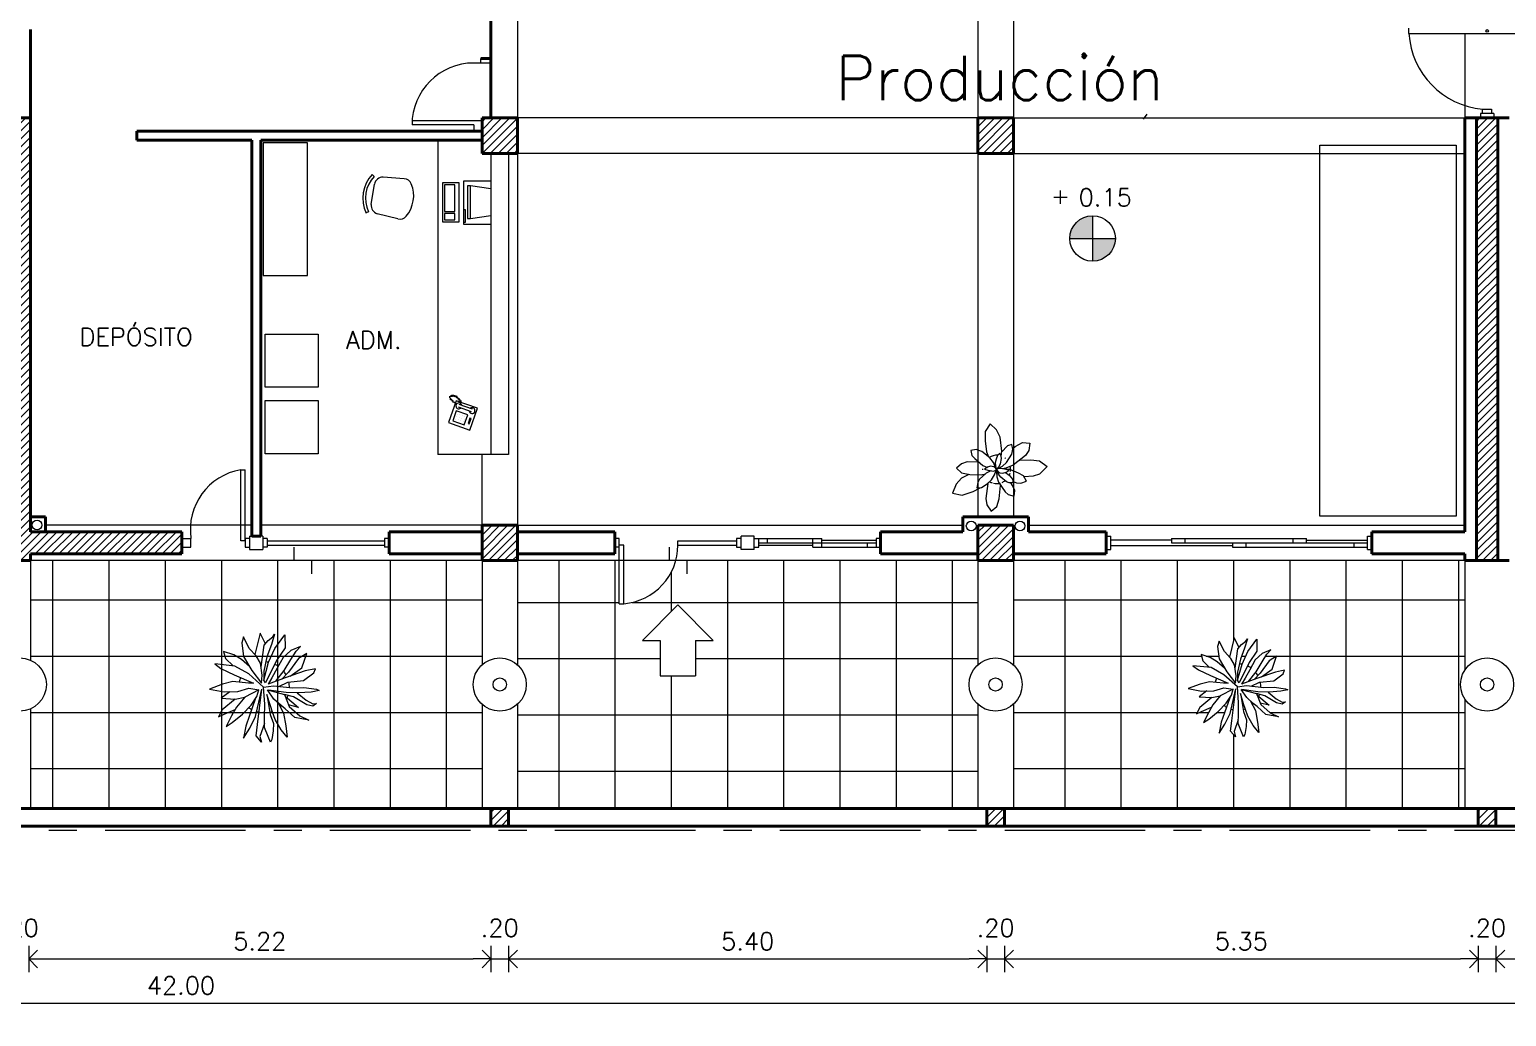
# Model space of a CAD drawing. Extents: x 1018 to 1337, y -109 to 133.
# Drawn here: x 1051.94 to 1068.62, y 104.59 to 115.74 of the extents above; entities that cross this region are included whole.
import ezdxf

# ---------------------------------------------------------------- set-up
doc = ezdxf.new("R2010")
doc.units = 0
doc.header["$LTSCALE"] = 0.5
doc.linetypes.add('CENTER', pattern=[50.8, 31.75, -6.35, 6.35, -6.35])
doc.layers.get('0').update_dxf_attribs({"linetype": 'CONTINUOUS'})
doc.layers.get('Defpoints').update_dxf_attribs({"linetype": 'CONTINUOUS'})
for name, color, linetype, lineweight in [('Acotaciones', 9, 'CONTINUOUS', 9), ('Carpintería', 55, 'CONTINUOUS', 20), ('Detalles .05', 243, 'CONTINUOUS', 5), ('Detalles 01', 8, 'CONTINUOUS', 9), ('Equipamiento fijo', 31, 'CONTINUOUS', 13), ('Equipamiento movil', 33, 'CONTINUOUS', 9), ('Muros corte', 7, 'CONTINUOUS', 40), ('Pisos', 252, 'CONTINUOUS', 18), ('Punta 01', 6, 'CONTINUOUS', 9), ('Punta 015', 64, 'CONTINUOUS', 13), ('Punta 02', 11, 'CONTINUOUS', 20), ('Tratamiento pisos', 251, 'CONTINUOUS', 9), ('Vidrios', 147, 'CONTINUOUS', 13)]:
    doc.layers.add(name, color=color, linetype=linetype, lineweight=lineweight)
doc.styles.add('Texto 2 mm', font='simplex.shx', dxfattribs={"height": 0.2})
doc.styles.add('Texto 5 mm', font='simplex.shx', dxfattribs={"height": 0.5})
doc.dimstyles.new('Primera línea', dxfattribs={"dimscale": 0, "dimtxt": 0.2, "dimasz": 0.2, "dimexe": 0.15, "dimexo": 0, "dimgap": 0.1, "dimtad": 1, "dimzin": 4, "dimdsep": 46, "dimtxsty": 'Texto 2 mm', "dimblk": 'OPEN90', "dimcen": 2.5, "dimclrd": 256, "dimclre": 256, "dimclrt": 256, "dimadec": 0, "dimazin": 0, "dimtfac": 1, "dimtmove": 2, "dimatfit": 3, "dimldrblk": 'OPEN90', "dimfxl": 1, "dimtolj": 1, "dimtzin": 0, "dimlwd": -1, "dimlwe": -1, "dimarcsym": 0})
doc.dimstyles.new('Segunda línea', dxfattribs={"dimscale": 0, "dimtxt": 0.2, "dimasz": 0.2, "dimexe": 0.15, "dimexo": 0.5, "dimgap": 0.1, "dimtad": 1, "dimzin": 4, "dimdsep": 46, "dimtxsty": 'Texto 2 mm', "dimblk": 'OPEN90', "dimcen": 2.5, "dimclrd": 256, "dimclre": 256, "dimclrt": 256, "dimadec": 0, "dimazin": 0, "dimtfac": 1, "dimtmove": 2, "dimatfit": 3, "dimldrblk": 'OPEN90', "dimfxl": 1, "dimtolj": 1, "dimtzin": 0, "dimlwd": -1, "dimlwe": -1, "dimarcsym": 0})
pattern_1 = [(45, (10.88055, -3.54249), (-0.0449012806, 0.0449012806), [])]
pattern_2 = [(0, (10.8031, -2.4661), (1e-16, 0.635), []), (90, (10.8031, -2.4661), (-0.635, 2e-16), [])]

# ---------------------------------------------------------------- blocks, each defined once
blk = doc.blocks.new('TELEFONO')
at = {"layer": 'Detalles .05'}
for p, q in [((0.139, 0.134), (-0.098, 0.134)), ((-0.098, 0.134), (-0.098, -0.099)), ((-0.071, 0.089), (-0.071, -0.055)), ((-0.043, 0.089), (-0.043, -0.055)), ((0.108, 0.063), (0, 0.063)), ((0, 0.063), (0, -0.063)), ((0.081, 0.108), (0.023, 0.108)), ((0.023, 0.108), (0.023, 0.094)), ((0.023, 0.094), (0.081, 0.094)), ((0.027, 0.041), (0.027, 0.041)), ((0.027, 0.014), (0.027, 0.014)), ((0.054, 0.041), (0.054, 0.041)), ((0.054, 0.014), (0.054, 0.014)), ((0.081, 0.094), (0.081, 0.108)), ((0.081, 0.041), (0.081, 0.041)), ((0.081, 0.014), (0.081, 0.014)), ((0.108, -0.063), (0.108, 0.063)), ((0.139, -0.099), (0.139, 0.134)), ((-0.129, -0.104), (-0.147, -0.11)), ((-0.129, -0.116), (-0.147, -0.121)), ((-0.129, -0.127), (-0.147, -0.133)), ((-0.129, -0.139), (-0.147, -0.145)), ((-0.124, -0.093), (-0.141, -0.098)), ((-0.124, -0.15), (-0.141, -0.156)), ((-0.118, -0.081), (-0.135, -0.087)), ((-0.112, -0.07), (-0.129, -0.075)), ((-0.106, -0.058), (-0.124, -0.064)), ((-0.101, -0.047), (-0.118, -0.052)), ((-0.083, -0.145), (-0.101, -0.15)), ((-0.098, -0.099), (0.139, -0.099)), ((-0.078, -0.133), (-0.095, -0.139)), ((-0.072, -0.121), (-0.089, -0.127)), ((-0.067, -0.083), (-0.078, -0.116)), ((0, -0.063), (0.108, -0.063)), ((0.027, -0.013), (0.027, -0.013)), ((0.027, -0.04), (0.027, -0.04)), ((0.054, -0.013), (0.054, -0.013)), ((0.054, -0.04), (0.054, -0.04)), ((0.081, -0.013), (0.081, -0.013)), ((0.081, -0.04), (0.081, -0.04)), ((-0.118, -0.162), (-0.135, -0.168)), ((-0.104, -0.17), (-0.122, -0.176)), ((-0.089, -0.156), (-0.106, -0.162))]:
    blk.add_line(p, q, dxfattribs=at)
for centre, start, end in [((-0.057, 0.089), 298.4915, 241.5085), ((-0.057, -0.055), 118.4915, 61.5085)]:
    blk.add_arc(centre, 0.0302, start, end, dxfattribs=at)
blk = doc.blocks.new('RECTANG')
for p, q in [((1, 1), (0, 1)), ((0, 1), (0, 0)), ((1, 0), (1, 1)), ((0, 0), (1, 0))]:
    blk.add_line(p, q)
blk = doc.blocks.new('KEYBOARD', base_point=(60, 294))
for p, xscale, yscale, zscale in [((60, 294), 19, 8, 19), ((61, 295), 13, 5, 13), ((75, 295), 3, 5, 3)]:
    blk.add_blockref('RECTANG', p, dxfattribs=dict(xscale=xscale, yscale=yscale, zscale=zscale))
blk = doc.blocks.new('silla compu')
for p, q in [((-0.198, 0.131), (-0.215, -0.107)), ((0.255, 0.058), (0.197, -0.173)), ((-0.225, -0.207), (-0.247, -0.23)), ((0.092, -0.242), (-0.137, -0.206)), ((0.175, -0.271), (0.188, -0.3))]:
    blk.add_line(p, q)
for centre, radius, start, end in [((-0.105, 0.124), 0.0936, 112.4967, 175.8734), ((-0.005, -0.116), 0.354, 49.3107, 112.4967), ((0.175, 0.085), 0.0838, 341.6928, 53.5518), ((-0.122, -0.113), 0.0936, 175.8734, 260.9037), ((0.022, 0.055), 0.392, 226.6455, 295.1618), ((0.022, 0.055), 0.361, 226.6972, 295.1102), ((0.098, -0.138), 0.105, 266.1879, 340.6498)]:
    blk.add_arc(centre, radius, start, end)
blk = doc.blocks.new('_Open90')
at = {"color": 0, "linetype": 'ByBlock', "lineweight": -2}
for p, q in [((0, 0), (-1, 0)), ((-0.5, 0.5), (0, 0)), ((0, 0), (-0.5, -0.5))]:
    blk.add_line(p, q, dxfattribs=at)
blk = doc.blocks.new('*D433')
at = {"layer": 'Acotaciones', "transparency": 16777216}
for p, q in [((1057.349, 105.389), (1057.349, 105.089)), ((1062.749, 105.389), (1062.749, 105.089)), ((1057.549, 105.239), (1062.549, 105.239))]:
    blk.add_line(p, q, dxfattribs=at)
at = {"layer": 'Defpoints', "color": 0, "transparency": 16777216}
for p in [(1057.349, 105.389), (1062.749, 105.389), (1062.749, 105.239)]:
    blk.add_point(p, dxfattribs=at)
at = {"layer": 'Acotaciones', "transparency": 16777216, "xscale": 0.2, "yscale": 0.2, "zscale": 0.2, "rotation": 180}
blk.add_blockref('_Open90', (1057.349, 105.239), dxfattribs=at)
at = {"layer": 'Acotaciones', "transparency": 16777216, "xscale": 0.2, "yscale": 0.2, "zscale": 0.2}
blk.add_blockref('_Open90', (1062.749, 105.239), dxfattribs=at)
at = {"layer": 'Acotaciones', "transparency": 16777216, "insert": (1060.049, 105.439), "char_height": 0.2, "attachment_point": 5, "style": 'Texto 2 mm'}
blk.add_mtext('\\A1;5.40', dxfattribs=at)
blk = doc.blocks.new('*D434')
at = {"layer": 'Acotaciones', "transparency": 16777216}
for p, q in [((1062.949, 105.389), (1062.949, 105.089)), ((1068.299, 105.389), (1068.299, 105.089)), ((1063.149, 105.239), (1068.099, 105.239))]:
    blk.add_line(p, q, dxfattribs=at)
at = {"layer": 'Defpoints', "color": 0, "transparency": 16777216}
for p in [(1062.949, 105.389), (1068.299, 105.389), (1068.299, 105.239)]:
    blk.add_point(p, dxfattribs=at)
at = {"layer": 'Acotaciones', "transparency": 16777216, "xscale": 0.2, "yscale": 0.2, "zscale": 0.2, "rotation": 180}
blk.add_blockref('_Open90', (1062.949, 105.239), dxfattribs=at)
at = {"layer": 'Acotaciones', "transparency": 16777216, "xscale": 0.2, "yscale": 0.2, "zscale": 0.2}
blk.add_blockref('_Open90', (1068.299, 105.239), dxfattribs=at)
at = {"layer": 'Acotaciones', "transparency": 16777216, "insert": (1065.624, 105.439), "char_height": 0.2, "attachment_point": 5, "style": 'Texto 2 mm'}
blk.add_mtext('\\A1;5.35', dxfattribs=at)
blk = doc.blocks.new('*D435')
at = {"layer": 'Acotaciones', "transparency": 16777216}
for p, q in [((1068.499, 105.389), (1068.499, 105.089)), ((1074.449, 105.389), (1074.449, 105.089)), ((1068.699, 105.239), (1074.249, 105.239))]:
    blk.add_line(p, q, dxfattribs=at)
at = {"layer": 'Defpoints', "color": 0, "transparency": 16777216}
for p in [(1068.499, 105.389), (1074.449, 105.389), (1074.449, 105.239)]:
    blk.add_point(p, dxfattribs=at)
at = {"layer": 'Acotaciones', "transparency": 16777216, "xscale": 0.2, "yscale": 0.2, "zscale": 0.2, "rotation": 180}
blk.add_blockref('_Open90', (1068.499, 105.239), dxfattribs=at)
at = {"layer": 'Acotaciones', "transparency": 16777216, "xscale": 0.2, "yscale": 0.2, "zscale": 0.2}
blk.add_blockref('_Open90', (1074.449, 105.239), dxfattribs=at)
at = {"layer": 'Acotaciones', "transparency": 16777216, "insert": (1071.474, 105.439), "char_height": 0.2, "attachment_point": 5, "style": 'Texto 2 mm'}
blk.add_mtext('\\A1;5.95', dxfattribs=at)
blk = doc.blocks.new('*D437')
at = {"layer": 'Acotaciones', "transparency": 16777216}
for p, q in [((1032.649, 104.889), (1032.649, 104.589)), ((1074.649, 104.889), (1074.649, 104.589)), ((1032.849, 104.739), (1074.449, 104.739))]:
    blk.add_line(p, q, dxfattribs=at)
at = {"layer": 'Defpoints', "color": 0, "transparency": 16777216}
for p in [(1032.649, 105.389), (1074.649, 105.389), (1074.649, 104.739)]:
    blk.add_point(p, dxfattribs=at)
at = {"layer": 'Acotaciones', "transparency": 16777216, "xscale": 0.2, "yscale": 0.2, "zscale": 0.2, "rotation": 180}
blk.add_blockref('_Open90', (1032.649, 104.739), dxfattribs=at)
at = {"layer": 'Acotaciones', "transparency": 16777216, "xscale": 0.2, "yscale": 0.2, "zscale": 0.2}
blk.add_blockref('_Open90', (1074.649, 104.739), dxfattribs=at)
at = {"layer": 'Acotaciones', "transparency": 16777216, "insert": (1053.649, 104.939), "char_height": 0.2, "attachment_point": 5, "style": 'Texto 2 mm'}
blk.add_mtext('\\A1;42.00', dxfattribs=at)
blk = doc.blocks.new('Planta 1')
for p, q in [((-0.233, 0.595), (-0.254, 0.525)), ((-0.254, 0.525), (-0.236, 0.364)), ((-0.166, 0.461), (-0.233, 0.595)), ((-0.039, 0.64), (-0.099, 0.388)), ((0.024, 0.515), (-0.039, 0.64)), ((0.009, 0.498), (0.057, 0.553)), ((0.057, 0.553), (0.113, 0.595)), ((0.132, 0.627), (0.097, 0.506)), ((0.113, 0.595), (0.132, 0.627)), ((0.137, 0.461), (0.254, 0.622)), ((0.254, 0.622), (0.257, 0.466)), ((-0.35, 0.384), (-0.47, 0.424)), ((-0.47, 0.424), (-0.446, 0.342)), ((-0.259, 0.329), (-0.35, 0.384)), ((-0.236, 0.364), (-0.134, 0.198)), ((-0.084, 0.372), (-0.166, 0.461)), ((-0.033, 0.287), (-0.084, 0.372)), ((-0.027, 0.244), (0.009, 0.498)), ((0.041, 0.362), (0.004, 0.193)), ((0.097, 0.506), (0.041, 0.362)), ((0.063, 0.299), (0.137, 0.461)), ((0.257, 0.466), (0.156, 0.317)), ((0.233, 0.354), (0.164, 0.225)), ((0.326, 0.436), (0.233, 0.354)), ((0.438, 0.481), (0.326, 0.436)), ((0.326, 0.329), (0.387, 0.426)), ((0.387, 0.426), (0.438, 0.481)), ((0.512, 0.401), (0.416, 0.342)), ((0.456, 0.232), (0.512, 0.401)), ((-0.337, 0.252), (-0.574, 0.277)), ((-0.574, 0.277), (-0.502, 0.222)), ((-0.502, 0.222), (-0.345, 0.15)), ((-0.446, 0.342), (-0.358, 0.254)), ((-0.172, 0.158), (-0.337, 0.252)), ((-0.164, 0.246), (-0.259, 0.329)), ((-0.134, 0.198), (-0.021, 0.051)), ((-0.012, 0.145), (-0.033, 0.287)), ((0.004, 0.087), (0.063, 0.299)), ((0.004, 0.193), (0.004, 0.087)), ((0.156, 0.317), (0.026, 0.055)), ((0.164, 0.225), (0.102, 0.113)), ((0.149, 0.072), (0.246, 0.198)), ((0.297, 0.18), (0.22, 0.096)), ((0.246, 0.198), (0.326, 0.329)), ((0.496, 0.195), (0.257, 0.111)), ((0.416, 0.342), (0.297, 0.18)), ((0.315, 0.131), (0.456, 0.232)), ((0.616, 0.217), (0.496, 0.195)), ((0.597, 0.173), (0.616, 0.217)), ((-0.483, 0.039), (-0.637, -0.021)), ((-0.361, 0.068), (-0.483, 0.039)), ((-0.177, 0.051), (-0.361, 0.068)), ((-0.345, 0.15), (-0.116, 0.05)), ((-0.116, 0.05), (-0.177, 0.051)), ((0.002, 0.002), (-0.172, 0.158)), ((-0.021, 0.051), (-0.012, 0.145)), ((0.002, 0.002), (0.121, 0.019)), ((0.017, -0.2), (0.002, 0.002)), ((0.026, 0.055), (0.004, 0.087)), ((0.102, 0.113), (0.058, 0.039)), ((0.257, 0.111), (0.058, 0.039)), ((0.121, 0.019), (0.347, -0.006)), ((0.182, 0.012), (0.291, 0.061)), ((0.291, 0.061), (0.475, 0.081)), ((0.475, 0.081), (0.597, 0.173)), ((-0.637, -0.021), (-0.464, -0.053)), ((-0.394, -0.051), (-0.496, -0.128)), ((-0.496, -0.128), (-0.331, -0.138)), ((-0.331, -0.138), (-0.486, -0.267)), ((-0.464, -0.053), (-0.302, -0.048)), ((-0.331, -0.138), (-0.22, -0.115)), ((-0.22, -0.115), (-0.318, -0.232)), ((-0.302, -0.048), (-0.172, -0.011)), ((-0.053, -0.03), (-0.22, -0.115)), ((-0.172, -0.011), (-0.053, -0.03)), ((-0.097, -0.141), (-0.164, -0.334)), ((-0.142, -0.212), (-0.076, -0.108)), ((-0.092, -0.346), (-0.019, -0.022)), ((-0.076, -0.108), (-0.053, -0.03)), ((-0.068, -0.438), (-0.019, -0.022)), ((0.043, -0.084), (0.081, -0.319)), ((0.084, -0.22), (0.043, -0.084)), ((0.051, -0.031), (0.249, -0.086)), ((0.124, -0.138), (0.051, -0.031)), ((0.27, -0.061), (0.062, -0.034)), ((0.209, -0.215), (0.124, -0.138)), ((0.249, -0.086), (0.307, -0.227)), ((0.358, -0.113), (0.249, -0.086)), ((0.257, -0.103), (0.416, -0.237)), ((0.414, -0.066), (0.27, -0.061)), ((0.347, -0.006), (0.48, -0.001)), ((0.512, -0.207), (0.358, -0.113)), ((0.401, -0.065), (0.507, -0.153)), ((0.566, -0.056), (0.414, -0.066)), ((0.48, -0.001), (0.627, -0.023)), ((0.507, -0.153), (0.584, -0.195)), ((0.659, -0.036), (0.566, -0.056)), ((0.627, -0.023), (0.659, -0.036)), ((-0.486, -0.267), (-0.528, -0.349)), ((-0.528, -0.349), (-0.462, -0.317)), ((-0.462, -0.317), (-0.334, -0.262)), ((-0.374, -0.336), (-0.438, -0.461)), ((-0.318, -0.232), (-0.374, -0.336)), ((-0.369, -0.416), (-0.246, -0.317)), ((-0.246, -0.317), (-0.142, -0.212)), ((-0.164, -0.334), (-0.206, -0.458)), ((-0.161, -0.483), (-0.092, -0.346)), ((0.015, -0.354), (0.017, -0.2)), ((0.081, -0.319), (0.121, -0.428)), ((0.11, -0.294), (0.084, -0.22)), ((0.14, -0.379), (0.11, -0.294)), ((0.174, -0.184), (0.238, -0.304)), ((0.259, -0.254), (0.209, -0.215)), ((0.238, -0.304), (0.265, -0.456)), ((0.371, -0.356), (0.259, -0.254)), ((0.416, -0.237), (0.299, -0.208)), ((0.307, -0.227), (0.43, -0.336)), ((0.43, -0.336), (0.536, -0.386)), ((0.584, -0.222), (0.512, -0.207)), ((0.584, -0.195), (0.629, -0.192)), ((0.629, -0.192), (0.584, -0.222)), ((-0.438, -0.461), (-0.369, -0.416)), ((-0.206, -0.458), (-0.233, -0.6)), ((-0.233, -0.6), (-0.161, -0.483)), ((-0.086, -0.572), (-0.068, -0.438)), ((0.013, -0.425), (-0.041, -0.58)), ((0.012, -0.475), (0.015, -0.354)), ((0.057, -0.582), (0.012, -0.475)), ((0.116, -0.515), (0.1, -0.617)), ((0.121, -0.428), (0.116, -0.515)), ((0.209, -0.5), (0.14, -0.379)), ((0.281, -0.59), (0.209, -0.5)), ((0.265, -0.456), (0.281, -0.59)), ((0.536, -0.386), (0.371, -0.356)), ((-0.023, -0.649), (-0.086, -0.572)), ((-0.041, -0.58), (-0.023, -0.649)), ((0.084, -0.649), (0.057, -0.582)), ((0.1, -0.617), (0.084, -0.649))]:
    blk.add_line(p, q)
at = {"layer": 'Detalles .05'}
for start, end in [(125.0386, 125.0807), (79.6774, 86.207), (55.7777, 65.1238), (29.6412, 39.1255), (157.2574, 168.4231), (359.4429, 11.7162), (335.4998, 341.0401), (233.5733, 240.8096), (253.2847, 258.683), (283.2227, 289.1148), (309.5647, 313.1025)]:
    blk.add_arc((0.008, 0.001), 0.3, start, end, dxfattribs=at)
blk = doc.blocks.new('*D471')
at = {"layer": 'Acotaciones', "transparency": 16777216}
for p, q in [((1051.929, 105.389), (1051.929, 105.089)), ((1057.149, 105.389), (1057.149, 105.089)), ((1052.129, 105.239), (1056.949, 105.239))]:
    blk.add_line(p, q, dxfattribs=at)
at = {"layer": 'Defpoints', "color": 0, "transparency": 16777216}
for p in [(1051.929, 105.389), (1057.149, 105.389), (1057.149, 105.239)]:
    blk.add_point(p, dxfattribs=at)
at = {"layer": 'Acotaciones', "transparency": 16777216, "xscale": 0.2, "yscale": 0.2, "zscale": 0.2, "rotation": 180}
blk.add_blockref('_Open90', (1051.929, 105.239), dxfattribs=at)
at = {"layer": 'Acotaciones', "transparency": 16777216, "xscale": 0.2, "yscale": 0.2, "zscale": 0.2}
blk.add_blockref('_Open90', (1057.149, 105.239), dxfattribs=at)
at = {"layer": 'Acotaciones', "transparency": 16777216, "insert": (1054.539, 105.439), "char_height": 0.2, "attachment_point": 5, "style": 'Texto 2 mm'}
blk.add_mtext('\\A1;5.22', dxfattribs=at)
blk = doc.blocks.new('Plant1')
for p, q in [((1.24, 11.02), (-0.18, 7.33)), ((2.94, 14.02), (1.24, 11.02)), ((5.75, 15.65), (2.94, 14.02)), ((6.8, 12.64), (5.75, 15.65)), ((6.67, 9.74), (6.8, 12.64)), ((-10.15, 7.82), (-12.56, 7.25)), ((-12.56, 7.25), (-11.81, 4.91)), ((-8.01, 7.41), (-10.15, 7.82)), ((-4.41, 5.37), (-8.01, 7.41)), ((-4.94, 10.5), (-5.47, 8.7)), ((-5.47, 8.7), (-5.1, 7.19)), ((-5.1, 7.19), (-3.73, 3.58)), ((-3.11, 9.8), (-4.94, 10.5)), ((-1.65, 8.27), (-3.11, 9.8)), ((-0.15, 4.91), (-1.65, 8.27)), ((-0.18, 7.33), (-0.36, 5.38)), ((7.53, 5.66), (4.58, 4.62)), ((4.8, 4.93), (6.67, 9.74)), ((9.19, 5.31), (7.53, 5.66)), ((-15.39, 2.27), (-18.09, -0.04)), ((-12.63, 3.17), (-15.39, 2.27)), ((-9.66, 3.14), (-12.63, 3.17)), ((-11.81, 4.91), (-9.42, 2.94)), ((-9.42, 2.94), (-5.88, 0.9)), ((-3.93, 0.56), (-7.13, -0.21)), ((-5.88, 0.9), (-4.34, 0.46)), ((-2.06, 0.5), (-3.93, 0.56)), ((-2.48, 2.2), (-3.75, 2.12)), ((-3.75, 2.12), (-2.91, 1.21)), ((-3.73, 3.58), (-2.59, 2.19)), ((-2.91, 1.21), (-1.29, 0)), ((-1.34, 2), (-2.48, 2.2)), ((-1.9, 0.46), (-2.06, 0.5)), ((-0.39, 1.34), (-1.34, 2)), ((-0.56, -0.12), (-0.19, 0)), ((-0.12, 0.81), (-0.39, 1.34)), ((-0.19, 0), (-0.12, 0.06)), ((0.25, 2.69), (-0.15, 4.91)), ((-0.06, 0.25), (-0.12, 0.81)), ((-0.12, 0.06), (-0.06, 0.25)), ((-0.11, 0.67), (0.06, 0.81)), ((0.06, 0.81), (0.25, 2.69)), ((0.31, 1.31), (0.12, 0.38)), ((0.12, 0.38), (0.19, 0.25)), ((0.19, 0.25), (0.38, 0.19)), ((0.73, 2.26), (0.31, 1.31)), ((0.38, 0.19), (1.25, 0.44)), ((0.47, 0.22), (0.69, 0)), ((0.69, 0), (2.44, 0)), ((1.6, 3.31), (0.73, 2.26)), ((1.25, 0.44), (2.18, 1.1)), ((2.74, 4.3), (1.6, 3.31)), ((2.18, 1.1), (3.4, 2.61)), ((2.44, 0), (4.43, 0.51)), ((3.75, 4.5), (2.74, 4.3)), ((3.4, 2.61), (3.75, 3.44)), ((3.75, 3.45), (4.8, 4.93)), ((3.75, 3.44), (3.75, 4.5)), ((4.43, 0.51), (7.5, 2.24)), ((7.5, 2.24), (8.7, 3.64)), ((8.7, 3.64), (9.19, 5.31)), ((8.78, 3.92), (9.84, 4.12)), ((9.84, 4.12), (12.89, 4.12)), ((13.53, 0.5), (11.66, -0.54)), ((12.89, 4.12), (15.19, 2.69)), ((15.19, 2.69), (13.53, 0.5)), ((-18.09, -0.04), (-15.37, -2.32)), ((-15.37, -2.32), (-11.22, -3.04)), ((-11.22, -3.04), (-8.38, -3)), ((-8.2, -0.91), (-9.38, -2.5)), ((-9.38, -2.5), (-7.87, -3.25)), ((-5.18, -2.97), (-8.45, -7.47)), ((-7.13, -0.21), (-8.2, -0.91)), ((-7.87, -3.25), (-5.44, -3.05)), ((-5.44, -3.05), (-3.38, -2.45)), ((-3.38, -2.45), (-1.56, -1.44)), ((-1.56, -1.44), (-0.5, -0.38)), ((-1.12, -2.44), (-1.55, -4.42)), ((-1.55, -4.42), (-1.12, -8.67)), ((-1.29, 0), (-0.56, -0.12)), ((-0.38, -0.81), (-1.12, -2.44)), ((-0.31, -0.5), (-0.59, -0.46)), ((-0.5, -0.38), (-0.5, -0.12)), ((0.06, -0.62), (-0.38, -0.81)), ((-0.26, -0.76), (-0.31, -0.5)), ((-0.19, -1.81), (-0.07, -0.68)), ((0.01, -3.25), (-0.19, -1.81)), ((0.12, -0.12), (0, -0.44)), ((0, -0.44), (0.12, -1)), ((1.03, -5.66), (0.01, -3.25)), ((0.56, -0.06), (0.12, -0.12)), ((0.12, -1), (0.45, -1.59)), ((0.45, -1.59), (1.43, -2.3)), ((1.53, -0.38), (0.56, -0.06)), ((1.43, -2.3), (2.56, -2.56)), ((3.06, -1.61), (1.53, -0.38)), ((3.19, -1.19), (2.01, -0.77)), ((2.38, -1), (2.23, -0.95)), ((2.32, -2.51), (3.05, -4.05)), ((4.2, -2.28), (2.38, -1)), ((2.56, -2.56), (3.88, -2.56)), ((3.05, -4.05), (3.43, -5.82)), ((3.88, -2.56), (3.06, -1.61)), ((6, -1.48), (3.19, -1.19)), ((6.42, -4.94), (4.2, -2.28)), ((11.66, -0.54), (6, -1.48)), ((7.5, -6.71), (6.42, -4.94)), ((9.02, -0.98), (12.56, -2.76)), ((12.56, -2.76), (15.17, -4.6)), ((15.17, -4.6), (16.61, -7.77)), ((-8.45, -7.47), (-9.18, -9.67)), ((-9.18, -9.67), (-8.88, -12.44)), ((-6.25, -11.82), (-4.21, -9.77)), ((-4.21, -9.77), (-1.41, -5.8)), ((-1.12, -8.67), (-0.57, -10.07)), ((-0.57, -10.07), (1, -11.56)), ((1, -11.56), (2.25, -9.87)), ((1.72, -6.45), (1.03, -5.66)), ((3.06, -7.12), (1.72, -6.45)), ((2.25, -9.87), (2.39, -7.87)), ((2.39, -7.87), (2.32, -6.75)), ((3.43, -5.82), (3.06, -7.12)), ((3.19, -6.68), (4.04, -7.69)), ((4.04, -7.69), (5.41, -8.56)), ((5.41, -8.56), (7.5, -8.88)), ((7.5, -8.88), (7.5, -6.71)), ((7.5, -6.98), (10.72, -8.45)), ((10.72, -8.45), (13.06, -8.78)), ((13.06, -8.78), (16.61, -7.77)), ((-8.88, -12.44), (-6.25, -11.82))]:
    blk.add_line(p, q)
for start, end in [(172.4345, 176.9296), (149.2581, 153.7532), (57.1582, 93.2041), (21.2653, 25.7604), (212.1423, 223.5771), (229.8179, 257.6637), (265.2848, 278.7499), (306.6551, 316.418), (323.0282, 344.4965)]:
    blk.add_arc((0, 0), 5.12, start, end)

msp = doc.modelspace()

# ---------------------------------------------------------------- hatches: boundary and pattern name
at = {"layer": 'Detalles 01'}
h = msp.add_hatch(dxfattribs=at)
h.set_pattern_fill('ANSI31', color=256, scale=0.02, style=0)
h.set_pattern_definition([(45, (10.8031, -2.466086), (-0.0449012806, 0.0449012806), [])])
h.paths.add_polyline_path([(1051.949, 114.739), (1051.709, 114.739), (1051.709, 111.714), (1050.449, 111.714), (1050.449, 111.464), (1051.709, 111.464), (1051.709, 109.739), (1051.949, 109.739), (1051.949, 109.814), (1053.66, 109.814), (1053.66, 110.064), (1051.949, 110.064)])
h = msp.add_hatch(dxfattribs=at)
h.set_pattern_fill('ANSI31', color=256, scale=0.02, style=0)
h.set_pattern_definition(pattern_1)
h.paths.add_polyline_path([(1057.449, 114.339), (1057.449, 114.739), (1057.049, 114.739), (1057.049, 114.339)])
h = msp.add_hatch(dxfattribs=at)
h.set_pattern_fill('ANSI31', color=256, scale=0.02, style=0)
h.set_pattern_definition(pattern_1)
h.paths.add_polyline_path([(1063.049, 114.739), (1062.649, 114.739), (1062.649, 114.339), (1063.049, 114.339)])
h = msp.add_hatch(dxfattribs=at)
h.set_pattern_fill('ANSI31', color=256, scale=0.02, style=0)
h.set_pattern_definition(pattern_1)
h.paths.add_polyline_path([(1068.519, 114.739), (1068.279, 114.739), (1068.279, 109.739), (1068.519, 109.739)])
h = msp.add_hatch(dxfattribs=at)
h.set_pattern_fill('ANSI31', color=256, scale=0.02, style=0)
h.set_pattern_definition(pattern_1)
h.paths.add_polyline_path([(1057.449, 110.139), (1057.049, 110.139), (1057.049, 109.739), (1057.449, 109.739)])
h = msp.add_hatch(dxfattribs=at)
h.set_pattern_fill('ANSI31', color=256, scale=0.02, style=0)
h.set_pattern_definition(pattern_1)
h.paths.add_polyline_path([(1062.649, 109.739), (1063.049, 109.739), (1063.049, 110.139), (1062.649, 110.139)])
h = msp.add_hatch(dxfattribs=at)
h.set_pattern_fill('ANSI31', color=256, scale=0.02, style=0)
h.set_pattern_definition(pattern_1)
h.paths.add_polyline_path([(1057.149, 106.939), (1057.149, 106.739), (1057.349, 106.739), (1057.349, 106.939)])
h = msp.add_hatch(dxfattribs=at)
h.set_pattern_fill('ANSI31', color=256, scale=0.02, style=0)
h.set_pattern_definition(pattern_1)
h.paths.add_polyline_path([(1062.949, 106.939), (1062.749, 106.939), (1062.749, 106.739), (1062.949, 106.739)])
h = msp.add_hatch(dxfattribs=at)
h.set_pattern_fill('ANSI31', color=256, scale=0.02, style=0)
h.set_pattern_definition(pattern_1)
h.paths.add_polyline_path([(1068.499, 106.939), (1068.299, 106.939), (1068.299, 106.739), (1068.499, 106.739)])
at = {"layer": 'Tratamiento pisos'}
h = msp.add_hatch(dxfattribs=at)
h.set_pattern_fill('NET,_O', color=256, scale=0.2)
h.set_pattern_definition(pattern_2)
h.paths.add_polyline_path([(1057.049, 108.563), (1057.049, 109.739), (1051.949, 109.739), (1051.949, 108.614, -0.298217), (1052.129, 108.339, -0.298217), (1051.949, 108.064), (1051.949, 106.939), (1057.049, 106.939), (1057.049, 108.115, -0.213422), (1056.949, 108.339, -0.213422)])
h.paths.add_polyline_path([(1054.865, 108.108), (1054.839, 108.172, -0.05166), (1054.806, 108.123)], flags=16)
h = msp.add_hatch(dxfattribs=at)
h.set_pattern_fill('NET,_O', color=256, scale=0.2)
h.set_pattern_definition([(0, (10.8031, -5.669), (1e-16, 0.635), []), (90, (10.8031, -5.669), (-0.635, 2e-16), [])])
h.paths.add_polyline_path([(1057.549, 108.339, -0.213422), (1057.449, 108.115), (1057.449, 106.939), (1062.649, 106.939), (1062.649, 108.115, -0.213422), (1062.549, 108.339, -0.213422), (1062.649, 108.563), (1062.649, 109.739), (1059.237, 109.739, -0.315351), (1058.649, 109.252), (1058.599, 109.252), (1058.599, 109.739), (1057.449, 109.739), (1057.449, 108.563, -0.213422)])
h.paths.add_polyline_path([(1058.86, 108.838), (1059.26, 109.238), (1059.66, 108.838), (1059.46, 108.838), (1059.46, 108.438), (1059.06, 108.438), (1059.06, 108.838)], flags=16)
h = msp.add_hatch(dxfattribs=at)
h.set_pattern_fill('NET,_O', color=256, scale=0.2)
h.set_pattern_definition(pattern_2)
h.paths.add_polyline_path([(1063.049, 108.115), (1063.049, 106.939), (1068.149, 106.939), (1068.149, 108.173, -0.147477), (1068.099, 108.339, -0.147477), (1068.149, 108.505), (1068.149, 109.739), (1063.049, 109.739), (1063.049, 108.563, -0.213422), (1063.149, 108.339, -0.213422)])
h.paths.add_polyline_path([(1065.023, 108.293), (1065.232, 108.374), (1065.329, 108.364, -0.047579), (1065.343, 108.412), (1065.025, 108.558), (1065.21, 108.538), (1065.169, 108.679), (1065.374, 108.611), (1065.342, 108.895), (1065.433, 108.712), (1065.491, 108.648), (1065.544, 108.867), (1065.594, 108.767), (1065.675, 108.828), (1065.692, 108.856), (1065.662, 108.751), (1065.613, 108.625), (1065.601, 108.572, -0.028046), (1065.63, 108.569), (1065.696, 108.712), (1065.798, 108.852), (1065.801, 108.666), (1065.958, 108.729), (1065.914, 108.681), (1065.861, 108.597), (1065.787, 108.476, -0.119282), (1065.839, 108.365), (1065.99, 108.381), (1066.097, 108.461), (1066.113, 108.5), (1066.009, 108.481), (1065.824, 108.415, -0.104678), (1065.845, 108.31), (1065.879, 108.306), (1066.065, 108.313), (1066.15, 108.28), (1065.947, 108.237), (1066.018, 108.178), (1066.085, 108.142), (1066.124, 108.144), (1065.995, 108.058), (1065.939, 108.105), (1065.837, 108.13), (1065.844, 108.114), (1065.951, 108.019), (1066.043, 107.975), (1065.789, 108.021), (1065.83, 107.788), (1065.684, 107.969), (1065.678, 107.863), (1065.657, 107.729), (1065.627, 107.805), (1065.58, 107.916), (1065.541, 107.807), (1065.557, 107.746), (1065.437, 107.891), (1065.375, 107.79), (1065.398, 107.913), (1065.457, 108.084, -0.031428), (1065.429, 108.102), (1065.314, 107.986), (1065.197, 107.911), (1065.285, 108.083), (1065.176, 108.036), (1065.118, 108.008), (1065.216, 108.196), (1065.146, 108.2), (1065.221, 108.256)], flags=16)
at = {"layer": 'Vidrios', "linetype": 'Continuous'}
h = msp.add_hatch(color=256, dxfattribs=at)
h.paths.add_polyline_path([(1063.944, 113.634, 0.414214), (1063.687, 113.378), (1063.944, 113.378)])
h.paths.add_polyline_path([(1064.2, 113.378), (1063.944, 113.378), (1063.944, 113.121, 0.414214)])

# ---------------------------------------------------------------- linework, layer by layer
at = {"layer": 'Acotaciones'}
for p, q in [((1057.149, 105.239), (1057.349, 105.239)), ((1062.749, 105.239), (1062.949, 105.239)), ((1068.299, 105.239), (1068.499, 105.239))]:
    msp.add_line(p, q, dxfattribs=at)
at = {"layer": 'Carpintería'}
for p, q in [((1067.515, 115.692), (1067.515, 115.752)), ((1067.515, 115.692), (1069.282, 115.692)), ((1057.149, 115.36), (1056.958, 115.36)), ((1057.036, 115.36), (1057.036, 115.41)), ((1057.149, 115.36), (1057.149, 115.41)), ((1068.474, 114.789), (1068.324, 114.789)), ((1068.324, 114.789), (1068.324, 114.739)), ((1068.349, 114.789), (1068.349, 114.839)), ((1068.349, 114.839), (1068.449, 114.839)), ((1068.449, 114.839), (1068.449, 114.789)), ((1068.474, 114.789), (1068.474, 114.739)), ((1056.258, 114.71), (1057.049, 114.71)), ((1056.958, 114.66), (1056.258, 114.66)), ((1056.958, 114.66), (1056.958, 114.61)), ((1057.058, 114.66), (1057.058, 114.61)), ((1054.326, 109.964), (1054.326, 110.764)), ((1054.374, 109.964), (1054.374, 110.764)), ((1053.661, 109.989), (1053.761, 109.989)), ((1053.661, 109.889), (1053.661, 109.989)), ((1053.761, 109.889), (1053.761, 109.989)), ((1054.376, 109.964), (1054.326, 109.964)), ((1054.424, 109.989), (1054.374, 109.989)), ((1054.374, 109.989), (1054.374, 109.889)), ((1054.424, 110.014), (1054.424, 109.864)), ((1054.424, 110.014), (1054.449, 110.014)), ((1054.574, 110.014), (1054.549, 110.014)), ((1054.574, 110.014), (1054.574, 109.864)), ((1054.624, 109.989), (1054.574, 109.989)), ((1054.624, 109.989), (1054.624, 109.889)), ((1054.624, 109.964), (1055.949, 109.964)), ((1055.999, 109.989), (1055.949, 109.989)), ((1055.949, 109.989), (1055.949, 109.889)), ((1058.599, 109.989), (1058.549, 109.989)), ((1058.599, 109.889), (1058.599, 109.989)), ((1059.261, 109.914), (1059.261, 109.964)), ((1059.261, 109.964), (1059.924, 109.964)), ((1059.974, 109.989), (1059.924, 109.989)), ((1059.924, 109.989), (1059.924, 109.889)), ((1060.124, 110.014), (1059.974, 110.014)), ((1059.974, 109.864), (1059.974, 110.014)), ((1060.124, 109.864), (1060.124, 110.014)), ((1060.124, 109.989), (1060.174, 109.989)), ((1060.174, 109.889), (1060.174, 109.989)), ((1060.174, 109.989), (1060.886, 109.989)), ((1060.174, 109.939), (1061.499, 109.939)), ((1060.274, 109.939), (1060.274, 109.989)), ((1060.786, 109.889), (1060.786, 109.989)), ((1060.886, 109.889), (1060.886, 109.989)), ((1061.399, 109.939), (1061.399, 109.889)), ((1061.549, 109.989), (1061.499, 109.989)), ((1061.499, 109.989), (1061.499, 109.889)), ((1064.099, 110.014), (1064.149, 110.014)), ((1064.149, 109.864), (1064.149, 110.014)), ((1064.836, 109.989), (1066.361, 109.989)), ((1064.836, 109.989), (1064.836, 109.939)), ((1064.836, 109.939), (1067.049, 109.939)), ((1064.986, 109.989), (1064.986, 109.939)), ((1065.524, 109.939), (1065.524, 109.889)), ((1065.674, 109.939), (1065.674, 109.889)), ((1066.211, 109.939), (1066.211, 109.989)), ((1066.361, 109.939), (1066.361, 109.989)), ((1066.899, 109.889), (1066.899, 109.939)), ((1067.049, 109.864), (1067.049, 110.014)), ((1067.049, 110.014), (1067.099, 110.014)), ((1053.661, 109.889), (1053.761, 109.889)), ((1054.374, 109.889), (1054.424, 109.889)), ((1054.424, 109.864), (1054.574, 109.864)), ((1054.624, 109.889), (1054.574, 109.889)), ((1054.624, 109.914), (1055.949, 109.914)), ((1055.999, 109.889), (1055.949, 109.889)), ((1058.599, 109.889), (1058.549, 109.889)), ((1058.599, 109.252), (1058.599, 109.914)), ((1058.649, 109.914), (1058.599, 109.914)), ((1058.649, 109.252), (1058.649, 109.914)), ((1059.261, 109.914), (1059.924, 109.914)), ((1059.924, 109.889), (1059.974, 109.889)), ((1060.124, 109.864), (1059.974, 109.864)), ((1060.124, 109.889), (1060.174, 109.889)), ((1060.786, 109.889), (1061.499, 109.889)), ((1061.499, 109.889), (1061.549, 109.889)), ((1064.099, 109.864), (1064.149, 109.864)), ((1065.524, 109.889), (1067.049, 109.889)), ((1067.049, 109.864), (1067.099, 109.864)), ((1058.599, 109.252), (1058.649, 109.252))]:
    msp.add_line(p, q, dxfattribs=at)
at = {"layer": 'Detalles .05'}
msp.add_circle((1068.399, 115.722), 0.015, dxfattribs=at)
at = {"layer": 'Detalles 01'}
for p, q in [((1061.499, 109.966), (1060.886, 109.966)), ((1064.836, 109.969), (1064.149, 109.969)), ((1066.361, 109.969), (1067.049, 109.969)), ((1054.924, 109.889), (1054.924, 109.739)), ((1059.161, 109.889), (1059.161, 109.739)), ((1060.786, 109.909), (1060.174, 109.909)), ((1064.149, 109.909), (1065.524, 109.909)), ((1055.124, 109.739), (1055.124, 109.589)), ((1059.361, 109.739), (1059.361, 109.589))]:
    msp.add_line(p, q, dxfattribs=at)
at = {"layer": 'Detalles 01', "linetype": 'CENTER', "ltscale": 0.1}
msp.add_line((1074.699, 106.689), (1032.649, 106.689), dxfattribs=at)
at = {"layer": 'Detalles 01'}
for centre in [(1052.024, 110.141), (1062.573, 110.131), (1063.124, 110.131)]:
    msp.add_circle(centre, 0.055, dxfattribs=at)
for centre, radius, start, end in [((1068.429, 115.751), 0.915, 183.658, 264.9833), ((1056.958, 114.66), 0.7, 90.0095, 179.9905), ((1058.595, 109.916), 0.666, 274.6232, 359.8683)]:
    msp.add_arc(centre, radius, start, end, dxfattribs=at)
at = {"layer": 'Equipamiento fijo'}
for p, q in [((1055.079, 114.459), (1054.579, 114.459)), ((1054.579, 114.459), (1054.579, 112.959)), ((1055.079, 112.959), (1055.079, 114.459)), ((1056.549, 114.489), (1056.549, 110.939)), ((1057.149, 114.339), (1057.149, 110.939)), ((1057.349, 114.339), (1057.349, 110.939)), ((1054.579, 112.959), (1055.079, 112.959)), ((1054.599, 112.297), (1055.199, 112.297)), ((1054.599, 111.697), (1054.599, 112.297)), ((1055.199, 112.297), (1055.199, 111.697)), ((1055.199, 111.697), (1054.599, 111.697)), ((1054.599, 111.546), (1055.199, 111.546)), ((1054.599, 110.946), (1054.599, 111.546)), ((1055.199, 111.546), (1055.199, 110.946)), ((1055.199, 110.946), (1054.599, 110.946)), ((1057.349, 110.939), (1056.549, 110.939))]:
    msp.add_line(p, q, dxfattribs=at)
for centre in [(1051.829, 108.339), (1057.249, 108.339), (1062.849, 108.339), (1068.399, 108.339)]:
    msp.add_circle(centre, 0.3, dxfattribs=at)
at = {"layer": 'Equipamiento movil'}
for p, q in [((1064.557, 114.781), (1064.514, 114.726)), ((1056.84, 114.026), (1056.84, 113.538)), ((1057.149, 114.026), (1056.84, 114.026)), ((1056.918, 113.973), (1056.886, 113.973)), ((1056.886, 113.973), (1056.886, 113.602)), ((1056.918, 113.602), (1056.918, 113.973)), ((1057.149, 113.94), (1056.918, 113.973)), ((1056.863, 113.701), (1056.84, 113.701)), ((1056.863, 113.561), (1056.863, 113.701)), ((1056.886, 113.602), (1056.918, 113.602)), ((1056.918, 113.602), (1057.149, 113.637)), ((1056.84, 113.561), (1056.863, 113.561)), ((1056.84, 113.538), (1057.149, 113.538))]:
    msp.add_line(p, q, dxfattribs=at)
at = {"layer": 'Muros corte'}
for p, q in [((1057.149, 114.739), (1057.149, 120.739)), ((1051.949, 115.739), (1051.949, 110.064)), ((1057.036, 115.41), (1057.149, 115.41)), ((1050.549, 114.739), (1051.949, 114.739)), ((1057.049, 114.589), (1053.149, 114.589)), ((1053.149, 114.589), (1053.149, 114.489)), ((1057.449, 114.739), (1057.049, 114.739)), ((1057.049, 114.339), (1057.049, 114.739)), ((1057.449, 114.339), (1057.449, 114.739)), ((1063.049, 114.739), (1062.649, 114.739)), ((1062.649, 114.339), (1062.649, 114.739)), ((1063.049, 114.339), (1063.049, 114.739)), ((1068.649, 114.739), (1068.149, 114.739)), ((1068.149, 110.064), (1068.149, 114.739)), ((1068.279, 109.739), (1068.279, 114.739)), ((1068.474, 114.739), (1068.324, 114.739)), ((1068.519, 114.739), (1068.519, 109.739)), ((1054.449, 114.489), (1053.149, 114.489)), ((1054.449, 114.489), (1054.449, 110.014)), ((1057.049, 114.489), (1054.549, 114.489)), ((1054.549, 114.489), (1054.549, 110.014)), ((1057.449, 114.339), (1057.049, 114.339)), ((1063.049, 114.339), (1062.649, 114.339)), ((1051.949, 110.234), (1052.119, 110.234)), ((1052.119, 110.064), (1052.119, 110.234)), ((1057.449, 110.139), (1057.049, 110.139)), ((1057.049, 109.739), (1057.049, 110.139)), ((1057.449, 110.139), (1057.449, 109.739)), ((1063.219, 110.234), (1062.479, 110.234)), ((1062.479, 110.234), (1062.479, 110.064)), ((1063.049, 110.139), (1062.649, 110.139)), ((1062.649, 109.739), (1062.649, 110.139)), ((1063.049, 109.739), (1063.049, 110.139)), ((1063.219, 110.234), (1063.219, 110.064)), ((1051.949, 110.064), (1053.66, 110.064)), ((1053.66, 110.064), (1053.66, 109.814)), ((1054.449, 110.014), (1054.549, 110.014)), ((1057.049, 110.064), (1055.999, 110.064)), ((1055.999, 109.814), (1055.999, 110.064)), ((1058.549, 110.064), (1057.449, 110.064)), ((1058.549, 110.064), (1058.549, 109.814)), ((1062.479, 110.064), (1061.549, 110.064)), ((1061.549, 110.064), (1061.549, 109.814)), ((1064.099, 110.064), (1063.219, 110.064)), ((1064.099, 109.814), (1064.099, 110.064)), ((1067.099, 109.814), (1067.099, 110.064)), ((1068.149, 110.064), (1067.099, 110.064)), ((1051.949, 109.739), (1051.949, 109.814)), ((1051.949, 109.814), (1053.66, 109.814)), ((1057.049, 109.814), (1055.999, 109.814)), ((1058.549, 109.814), (1057.449, 109.814)), ((1062.649, 109.814), (1061.549, 109.814)), ((1064.099, 109.814), (1063.049, 109.814)), ((1068.149, 109.814), (1067.099, 109.814)), ((1068.149, 109.739), (1068.149, 109.814)), ((1051.949, 109.739), (1051.709, 109.739)), ((1057.449, 109.739), (1057.049, 109.739)), ((1063.049, 109.739), (1062.649, 109.739)), ((1068.649, 109.739), (1068.149, 109.739)), ((1068.474, 109.739), (1068.324, 109.739)), ((1074.649, 106.939), (1032.649, 106.939)), ((1057.149, 106.739), (1057.149, 106.939)), ((1057.349, 106.739), (1057.349, 106.939)), ((1062.749, 106.739), (1062.749, 106.939)), ((1062.949, 106.739), (1062.949, 106.939)), ((1068.299, 106.739), (1068.299, 106.939)), ((1068.499, 106.739), (1068.499, 106.939)), ((1074.649, 106.739), (1032.649, 106.739))]:
    msp.add_line(p, q, dxfattribs=at)
at = {"layer": 'Pisos'}
for p, q in [((1057.049, 109.739), (1051.949, 109.739)), ((1062.649, 109.739), (1057.449, 109.739)), ((1068.149, 109.739), (1063.049, 109.739))]:
    msp.add_line(p, q, dxfattribs=at)
at = {"layer": 'Punta 01', "linetype": 'Continuous'}
for p, q in [((1063.583, 113.771), (1063.583, 113.921)), ((1063.508, 113.846), (1063.658, 113.846))]:
    msp.add_line(p, q, dxfattribs=at)
at = {"layer": 'Punta 015', "linetype": 'Continuous'}
for p, q in [((1063.944, 113.634), (1063.944, 113.121)), ((1063.687, 113.378), (1064.2, 113.378))]:
    msp.add_line(p, q, dxfattribs=at)
msp.add_circle((1063.944, 113.378), 0.257, dxfattribs=at)
at = {"layer": 'Punta 02'}
for p, q in [((1058.86, 108.838), (1059.26, 109.238)), ((1059.66, 108.838), (1059.26, 109.238)), ((1058.86, 108.838), (1059.06, 108.838)), ((1059.06, 108.838), (1059.06, 108.438)), ((1059.46, 108.838), (1059.46, 108.438)), ((1059.46, 108.838), (1059.66, 108.838)), ((1059.06, 108.438), (1059.46, 108.438))]:
    msp.add_line(p, q, dxfattribs=at)
for centre in [(1057.249, 108.339), (1062.849, 108.339), (1068.399, 108.339)]:
    msp.add_circle(centre, 0.075, dxfattribs=at)
at = {"layer": 'Tratamiento pisos'}
for p, q in [((1057.449, 120.739), (1057.449, 114.739)), ((1062.649, 118.2), (1062.649, 114.739)), ((1063.049, 117.305), (1063.049, 114.739)), ((1068.149, 115.697), (1068.149, 114.739)), ((1057.149, 115.36), (1057.149, 114.739)), ((1062.649, 114.739), (1057.449, 114.739)), ((1062.649, 114.739), (1057.449, 114.739)), ((1063.049, 114.739), (1068.149, 114.739)), ((1062.649, 114.339), (1057.449, 114.339)), ((1057.449, 114.339), (1057.449, 110.139)), ((1062.649, 114.339), (1062.649, 110.234)), ((1063.049, 114.339), (1063.049, 110.234)), ((1063.049, 114.339), (1068.149, 114.339)), ((1057.049, 110.139), (1057.049, 110.939)), ((1054.449, 110.139), (1052.119, 110.139)), ((1054.624, 110.139), (1054.549, 110.139)), ((1057.049, 110.139), (1054.624, 110.139)), ((1057.449, 110.139), (1062.479, 110.139)), ((1063.219, 110.139), (1068.149, 110.139)), ((1051.949, 109.739), (1051.949, 108.614)), ((1057.049, 109.739), (1057.049, 108.563)), ((1057.449, 109.739), (1057.449, 108.563)), ((1062.649, 109.739), (1062.649, 108.563)), ((1063.049, 109.739), (1063.049, 108.563)), ((1068.149, 109.739), (1068.149, 108.505)), ((1057.049, 108.115), (1057.049, 106.939)), ((1057.449, 108.115), (1057.449, 106.939)), ((1062.649, 108.115), (1062.649, 106.939)), ((1063.049, 108.115), (1063.049, 106.939)), ((1068.149, 108.173), (1068.149, 106.939)), ((1051.949, 108.064), (1051.949, 106.939))]:
    msp.add_line(p, q, dxfattribs=at)
at = {"layer": 'Vidrios'}
for p, q in [((1056.958, 115.36), (1056.958, 115.36)), ((1054.326, 110.764), (1054.374, 110.764))]:
    msp.add_line(p, q, dxfattribs=at)
at = {"layer": 'Vidrios', "color": 0}
msp.add_lwpolyline([(1066.509, 110.242), (1066.509, 114.433), (1068.049, 114.433), (1068.049, 110.242)], close=True, dxfattribs=at)
at = {"layer": 'Vidrios', "color": 251}
msp.add_arc((1054.439, 110.089), 0.685, 99.4633, 188.3515, dxfattribs=at)
at = {"layer": 'Vidrios'}
msp.add_point((1057.449, 114.739), dxfattribs=at)
msp.add_point((1057.449, 114.739), dxfattribs=at)

# ---------------------------------------------------------------- block references
at = {"layer": 'Detalles .05'}
for name, p, xscale, yscale, zscale, rotation in [('TELEFONO', (1056.823, 111.407), 1.1, 1.1, 1.1, 250.4753668543308), ('Plant1', (1062.859, 110.769), 0.03120000000000001, 0.03120000000000001, 0.03120000000000001, 28.25339064275953)]:
    msp.add_blockref(name, p, dxfattribs=dict(at, xscale=xscale, yscale=yscale, zscale=zscale, rotation=rotation))
for p, xscale, yscale, zscale in [((1054.579, 108.307), 0.9563266944000003, 0.9563266944000003, 0.9563266944000003), ((1065.577, 108.311), 0.8693879040000002, 0.8693879040000002, 0.8693879040000002)]:
    msp.add_blockref('Planta 1', p, dxfattribs=dict(at, xscale=xscale, yscale=yscale, zscale=zscale))
at = {"layer": 'Equipamiento movil', "rotation": 270}
msp.add_blockref('silla compu', (1056.039, 113.854), dxfattribs=at)
at = {"layer": 'Equipamiento movil', "xscale": 0.02326153846132684, "yscale": 0.02326153846132684, "zscale": 0.02326153846132684, "rotation": 270}
msp.add_blockref('KEYBOARD', (1056.603, 114.008), dxfattribs=at)

# ---------------------------------------------------------------- texts
at = {"layer": 'Acotaciones', "char_height": 0.2, "attachment_point": 5, "style": 'Texto 2 mm'}
for insert in [(1051.829, 105.59), (1057.249, 105.59), (1062.849, 105.59), (1068.399, 105.59)]:
    msp.add_mtext('\\A1;.20', dxfattribs=dict(at, insert=insert))
at = {"layer": 'Punta 015', "linetype": 'Continuous', "insert": (1064.087, 113.842), "char_height": 0.2, "attachment_point": 5, "style": 'Texto 2 mm'}
msp.add_mtext('0.15', dxfattribs=at)
at = {"layer": 'Punta 02', "char_height": 0.2, "attachment_point": 1, "style": 'Texto 2 mm'}
for s, insert, width in [('DEPÓSITO', (1052.504, 112.366), 1.4569), ('ADM.', (1055.514, 112.332), 0.68305)]:
    msp.add_mtext(s, dxfattribs=dict(at, insert=insert, width=width))
at = {"layer": 'Vidrios', "color": 0, "style": 'Texto 5 mm'}
msp.add_text('Producción', height=0.5, dxfattribs=at).set_placement((1061.041, 114.942))

# ---------------------------------------------------------------- dimensions: what is measured, and where the dimension line sits
at = {"layer": 'Acotaciones'}
for base, p1, p2, dimstyle, picture, middle in [((1057.149, 105.239), (1051.929, 105.389), (1057.149, 105.389), 'Primera línea', '*D471', (1054.539, 105.439)), ((1062.749, 105.239), (1057.349, 105.389), (1062.749, 105.389), 'Primera línea', '*D433', (1060.049, 105.439)), ((1068.299, 105.239), (1062.949, 105.389), (1068.299, 105.389), 'Primera línea', '*D434', (1065.624, 105.439)), ((1074.449, 105.239), (1068.499, 105.389), (1074.449, 105.389), 'Primera línea', '*D435', (1071.474, 105.439)), ((1074.649, 104.739), (1032.649, 105.389), (1074.649, 105.389), 'Segunda línea', '*D437', (1053.649, 104.939))]:
    dim = msp.add_linear_dim(base=base, p1=p1, p2=p2, dimstyle=dimstyle, override={"dimscale": 1}, dxfattribs=at)
    dim.commit()
    dim.dimension.update_dxf_attribs({"geometry": picture, "text_midpoint": middle})

doc.saveas('drawing.dxf')
